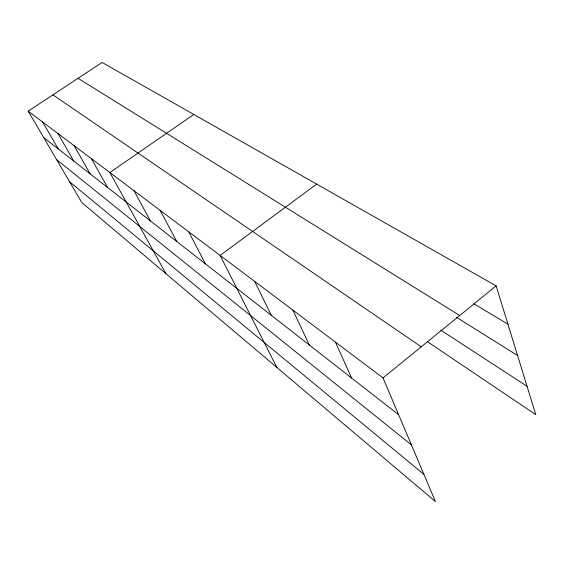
<?xml version="1.0" encoding="UTF-8"?>
<svg xmlns="http://www.w3.org/2000/svg" width="564" height="564" viewBox="0 0 564 564"><rect width="100%" height="100%" fill="white"/><g stroke="black" fill="none" stroke-linecap="round" stroke-linejoin="round"><path stroke-width="0.85" d="M383.034 377.901L496.144 285.885L102.098 62.449L28.2 111.164L81.759 202.49L435.436 501.551L383.034 377.901L28.2 111.164M316.679 184.125L220.129 255.436L276.875 367.474M193.819 114.457L109.86 172.549L165.915 273.646M473.936 303.799L507.938 324.187M78.051 78.304L459.702 315.53M456.593 317.377L517.59 355.539M440.667 330.06L527.051 386.277M427.357 341.643L535.8 414.681L496.144 285.885M52.924 94.865L421.252 346.811M43.682 137.56L398.656 414.759M56.633 159.647L411.424 444.883M69.576 181.707L423.909 474.352M42.61 121.993L58.282 148.959M57.902 133.485L73.743 161.036M74.138 145.695L90.155 173.853M91.424 158.688L107.597 187.474M133.95 190.653L150.419 220.912M160.148 210.351L176.743 241.47M188.757 231.86L205.43 263.867M254.667 281.408L271.284 315.297M292.892 310.144L309.34 345.013M335.425 342.115L351.555 377.979"/></g></svg>
